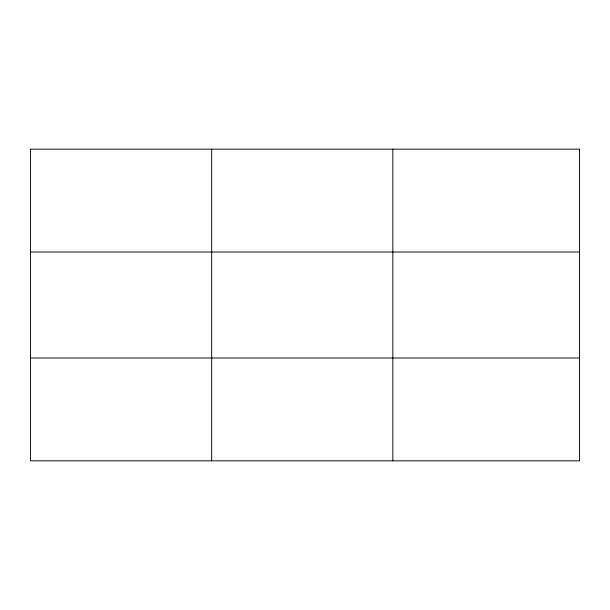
<?xml version="1.0" encoding="UTF-8"?>
<svg xmlns="http://www.w3.org/2000/svg" width="610" height="610" viewBox="0 0 610 610"><rect width="100%" height="100%" fill="white"/><g stroke="black" fill="none" stroke-linecap="round" stroke-linejoin="round"><path stroke-width="0.91" d="M211.67 149.168L211.67 460.832M392.84 149.168L392.84 460.832M30.5 252.014L579.5 252.014M30.5 357.986L579.5 357.986M579.5 149.168L579.5 460.832L30.5 460.832L30.5 149.168L579.5 149.168"/></g></svg>
